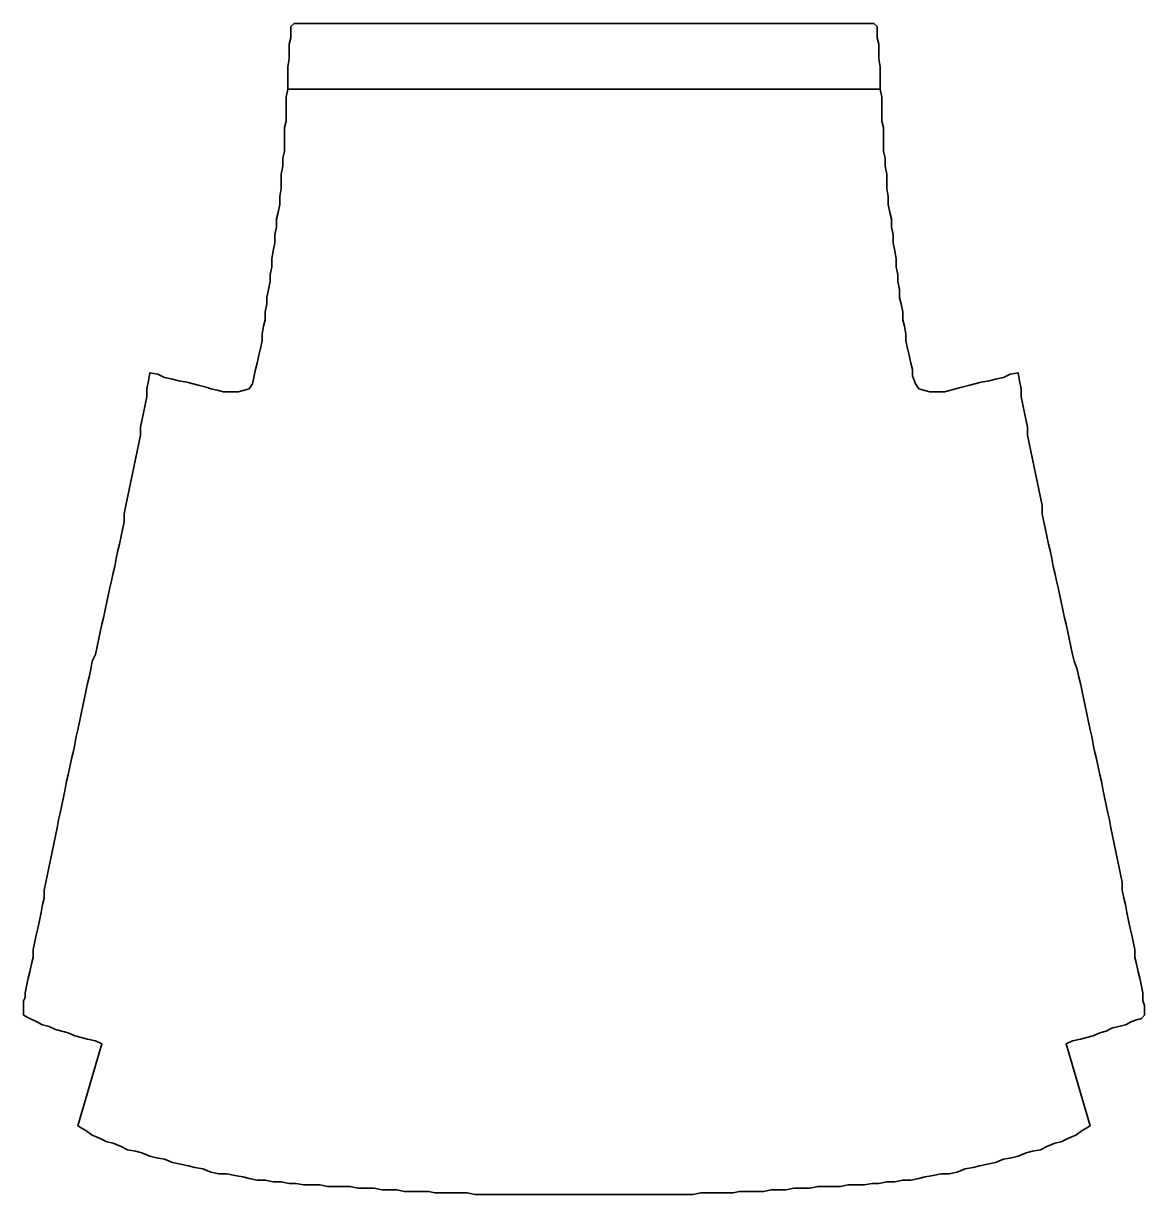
# Model space of a CAD drawing. Extents: x 0 to 700, y -731 to 0.
import ezdxf

# ---------------------------------------------------------------- set-up
doc = ezdxf.new("R2010")
doc.units = 0
doc.linetypes.add('Solid', pattern=[0])
doc.layers.add('zone_0_q1', color=7, linetype='Continuous')

msp = doc.modelspace()

# ---------------------------------------------------------------- linework, layer by layer
at = {"color": 0, "linetype": 'Solid', "lineweight": 35}
msp.add_lwpolyline([(84, -219), (88, -221), (93, -222), (97, -223), (102, -224), (106, -225), (110, -226), (114, -227), (117, -228), (121, -229), (125, -230), (130, -230), (134, -230), (138, -229), (141, -228), (143, -225), (144, -220), (145, -216), (146, -212), (147, -207), (148, -203), (149, -198), (149, -194), (150, -189), (151, -185), (151, -180), (152, -175), (152, -171), (153, -166), (154, -161), (154, -157), (155, -152), (155, -147), (156, -142), (157, -137), (157, -132), (158, -127), (158, -122), (159, -118), (160, -113), (160, -108), (161, -103), (161, -98), (161, -94), (162, -89), (162, -84), (163, -80), (163, -75), (163, -70), (163, -65), (164, -61), (164, -56), (164, -51), (164, -46), (165, -41), (165, -37), (165, -32), (165, -27), (166, -22), (166, -18), (166, -13), (167, -9), (167, -4), (167, -2), (169, 0), (171, 0), (350, 0), (529, 0), (531, 0), (533, -2), (533, -4), (533, -9), (534, -13), (534, -18), (534, -22), (535, -27), (535, -32), (535, -37), (535, -41), (536, -46), (536, -51), (536, -56), (536, -61), (537, -65), (537, -70), (537, -75), (537, -80), (538, -84), (538, -89), (539, -94), (539, -98), (539, -103), (540, -108), (540, -113), (541, -118), (542, -122), (542, -127), (543, -132), (543, -137), (544, -142), (545, -147), (545, -152), (546, -157), (546, -161), (547, -166), (547, -171), (548, -175), (549, -180), (549, -185), (550, -189), (551, -194), (551, -198), (552, -203), (553, -207), (554, -212), (555, -216), (555, -220), (557, -225), (559, -228), (562, -229), (566, -230), (570, -230), (575, -230), (579, -229), (582, -228), (586, -227), (590, -226), (594, -225), (598, -224), (603, -223), (607, -222), (612, -221), (616, -219), (621, -218), (622, -223), (623, -228), (623, -233), (624, -238), (625, -243), (626, -248), (627, -252), (627, -257), (628, -262), (629, -267), (630, -272), (631, -277), (632, -282), (633, -286), (634, -291), (635, -296), (636, -301), (636, -306), (637, -311), (638, -315), (639, -320), (640, -325), (641, -329), (642, -334), (643, -339), (644, -343), (645, -348), (646, -352), (647, -357), (648, -361), (649, -366), (650, -371), (651, -375), (652, -380), (653, -384), (654, -389), (655, -394), (656, -398), (658, -403), (659, -408), (660, -412), (661, -417), (662, -422), (663, -426), (664, -431), (665, -436), (666, -441), (667, -445), (668, -450), (669, -455), (670, -459), (671, -464), (672, -469), (673, -473), (674, -478), (675, -483), (676, -488), (677, -493), (678, -497), (679, -502), (680, -507), (681, -512), (682, -517), (683, -522), (684, -526), (685, -531), (686, -536), (686, -541), (687, -546), (688, -550), (689, -555), (690, -560), (691, -565), (692, -569), (693, -574), (694, -578), (694, -583), (695, -587), (696, -592), (697, -596), (698, -601), (699, -605), (699, -608), (699, -610), (700, -613), (700, -616), (700, -619), (698, -621), (695, -622), (692, -623), (688, -625), (684, -626), (680, -627), (676, -629), (672, -630), (668, -632), (664, -633), (660, -634), (655, -635), (651, -637), (666, -688), (663, -690), (661, -691), (657, -694), (652, -696), (648, -698), (644, -699), (639, -701), (635, -703), (630, -704), (626, -705), (621, -707), (617, -708), (612, -709), (607, -711), (602, -712), (597, -713), (593, -714), (588, -715), (583, -717), (578, -718), (573, -718), (568, -719), (563, -720), (559, -721), (554, -722), (549, -722), (544, -723), (539, -723), (534, -724), (530, -724), (525, -725), (520, -725), (515, -725), (510, -726), (505, -726), (500, -726), (496, -726), (491, -727), (486, -727), (481, -727), (476, -728), (471, -728), (467, -728), (462, -729), (457, -729), (452, -729), (447, -729), (443, -730), (438, -730), (433, -730), (428, -730), (423, -730), (418, -731), (414, -731), (409, -731), (404, -731), (399, -731), (394, -731), (389, -731), (384, -731), (379, -731), (374, -731), (370, -731), (365, -731), (360, -731), (355, -731), (350, -731), (345, -731), (340, -731), (335, -731), (330, -731), (326, -731), (321, -731), (316, -731), (311, -731), (306, -731), (301, -731), (296, -731), (291, -731), (286, -731), (282, -731), (277, -730), (272, -730), (267, -730), (262, -730), (257, -730), (253, -729), (248, -729), (243, -729), (238, -729), (233, -728), (229, -728), (224, -728), (219, -727), (214, -727), (209, -727), (204, -726), (199, -726), (195, -726), (190, -726), (185, -725), (180, -725), (175, -725), (170, -724), (166, -724), (161, -723), (156, -723), (151, -722), (146, -722), (141, -721), (137, -720), (132, -719), (127, -718), (122, -718), (117, -717), (112, -715), (107, -714), (103, -713), (98, -712), (93, -711), (88, -709), (83, -708), (79, -707), (74, -705), (70, -704), (65, -703), (61, -701), (56, -699), (52, -698), (48, -696), (43, -694), (39, -691), (37, -690), (34, -688), (49, -637), (45, -635), (40, -634), (36, -633), (32, -632), (28, -630), (24, -629), (20, -628), (16, -626), (12, -625), (8, -623), (4, -621), (0, -619), (0, -616), (0, -613), (0, -610), (1, -608), (1, -605), (2, -601), (3, -596), (4, -592), (5, -587), (6, -583), (6, -578), (7, -574), (8, -569), (9, -565), (10, -560), (11, -555), (12, -550), (13, -546), (13, -541), (14, -536), (15, -531), (16, -526), (17, -522), (18, -517), (19, -512), (20, -507), (21, -502), (22, -497), (23, -493), (24, -488), (25, -483), (26, -478), (27, -473), (28, -469), (29, -464), (30, -459), (31, -455), (32, -450), (33, -445), (34, -441), (35, -436), (36, -431), (37, -426), (38, -422), (39, -417), (40, -412), (41, -408), (42, -403), (43, -398), (45, -394), (46, -389), (47, -384), (48, -380), (49, -375), (50, -371), (51, -366), (52, -361), (53, -357), (54, -352), (55, -348), (56, -343), (57, -339), (58, -334), (59, -329), (60, -325), (61, -320), (62, -315), (63, -311), (63, -306), (64, -301), (65, -296), (66, -291), (67, -286), (68, -282), (69, -277), (70, -272), (71, -267), (72, -262), (73, -257), (73, -252), (74, -248), (75, -243), (76, -238), (77, -233), (77, -228), (78, -223), (79, -218), (84, -219)], close=True, dxfattribs=at)
at = {"layer": 'zone_0_q1', "color": 40, "linetype": 'Solid', "lineweight": 35}
msp.add_lwpolyline([(165, -41), (165, -37), (165, -32), (165, -27), (166, -22), (166, -18), (166, -13), (167, -9), (167, -4), (167, -2), (169, 0), (171, 0), (350, 0), (529, 0), (531, 0), (533, -2), (533, -4), (533, -9), (534, -13), (534, -18), (534, -22), (535, -27), (535, -32), (535, -37), (535, -41), (165, -41)], close=True, dxfattribs=at)

doc.saveas('drawing.dxf')
